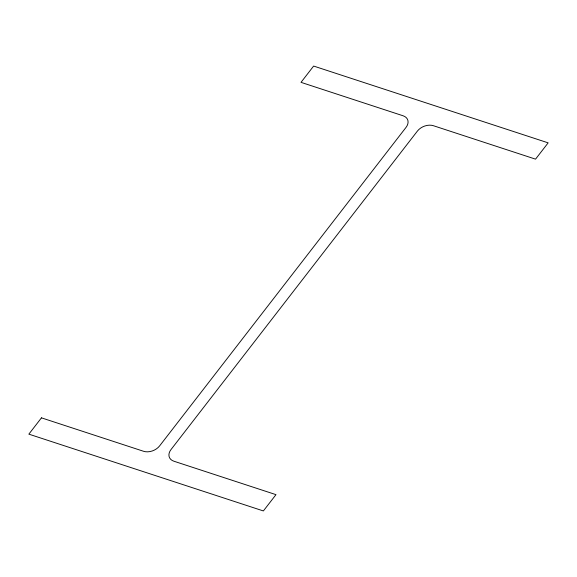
<?xml version="1.0" encoding="UTF-8"?>
<svg xmlns="http://www.w3.org/2000/svg" width="577" height="577" viewBox="0 0 577 577"><rect width="100%" height="100%" fill="white"/><g stroke="black" fill="none" stroke-linecap="round" stroke-linejoin="round"><path stroke-width="0.87" d="M41.457 417.849L28.85 434.149L263.372 510.941L275.979 494.648L173.865 461.203A11.994 8.395 -23 0 1 170.965 449.613L417.387 131.102A11.994 8.395 -23 0 1 433.421 125.714L535.543 159.151L548.15 142.851L313.628 66.059L301.021 82.352L403.135 115.797A11.994 8.395 -23 0 1 406.035 127.387L159.613 445.898A11.994 8.395 -23 0 1 143.579 451.286L41.457 417.849"/></g></svg>
